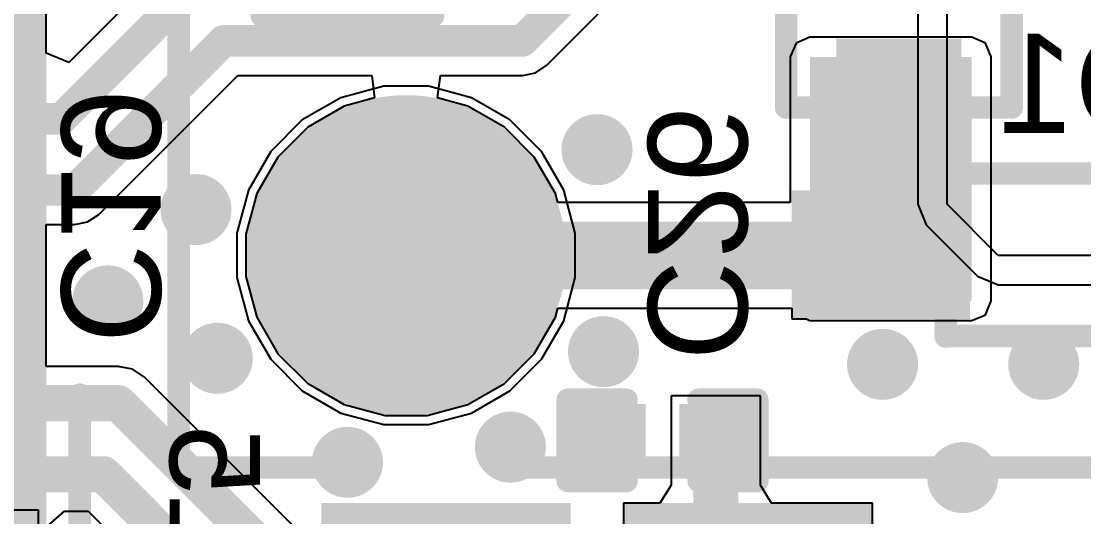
# Model space of a CAD drawing. Header units: millimetres. Extents: x -6 to 110, y 0 to 86.
# Drawn here: x 8.61 to 14.59, y 10.31 to 13.1 of the extents above; entities that cross this region are included whole.
import ezdxf

# ---------------------------------------------------------------- set-up
doc = ezdxf.new("R2010")
doc.units = ezdxf.units.MM
for name, color, linetype in [('BottomLayer', 5, 'Continuous'), ('BottomOverlay', 54, 'Continuous'), ('BottomPaste', 16, 'Continuous'), ('BottomSolder', 6, 'Continuous'), ('MidLayer1', 16, 'Continuous'), ('MidLayer2', 76, 'Continuous'), ('MultiLayer', 9, 'Continuous'), ('PadHoleLayer', 156, 'Continuous'), ('TopLayer', 1, 'Continuous'), ('TopOverlay', 2, 'Continuous'), ('TopPaste', 8, 'Continuous'), ('TopSolder', 216, 'Continuous'), ('ViaHoleLayer', 16, 'Continuous')]:
    doc.layers.add(name, color=color, linetype=linetype)
doc.styles.add('Arial', font='arial.ttf', dxfattribs={"height": 0.2})

# ---------------------------------------------------------------- blocks, each defined once
blk = doc.blocks.new('HF32FA_G_005_HSL1_22')
at = {"layer": 'BottomLayer'}
h = blk.add_hatch(color=5, dxfattribs=at)
edge = h.paths.add_edge_path()
edge.add_arc((-7.62, 3.8), 0.8, 0, 360)
at = {"layer": 'BottomSolder'}
h = blk.add_hatch(color=6, dxfattribs=at)
edge = h.paths.add_edge_path()
edge.add_arc((-7.62, 3.8), 0.9016, 0, 360)
at = {"layer": 'MidLayer1'}
h = blk.add_hatch(color=16, dxfattribs=at)
edge = h.paths.add_edge_path()
edge.add_arc((-7.62, 3.8), 0.8, 0, 360)
at = {"layer": 'MidLayer2'}
h = blk.add_hatch(color=76, dxfattribs=at)
edge = h.paths.add_edge_path()
edge.add_arc((-7.62, 3.8), 0.8, 0, 360)
at = {"layer": 'MultiLayer'}
h = blk.add_hatch(color=9, dxfattribs=at)
edge = h.paths.add_edge_path()
edge.add_arc((-7.62, 3.8), 0.8, 0, 360)
at = {"layer": 'PadHoleLayer'}
h = blk.add_hatch(color=156, dxfattribs=at)
edge = h.paths.add_edge_path()
edge.add_arc((-7.62, 3.8), 0.45, 0, 360)
at = {"layer": 'TopLayer'}
h = blk.add_hatch(color=1, dxfattribs=at)
edge = h.paths.add_edge_path()
edge.add_arc((-7.62, 3.8), 0.8, 0, 360)
at = {"layer": 'TopSolder'}
h = blk.add_hatch(color=216, dxfattribs=at)
edge = h.paths.add_edge_path()
edge.add_arc((-7.62, 3.8), 0.9016, 0, 360)
at = {"layer": 'TopOverlay', "const_width": 0.127}
for points in [[(-8.8138, 5.08), (-8.8138, 4.318)], [(-8.8138, 5.08), (8.8138, 5.08)], [(-8.8138, 3.282), (-8.8138, -3.2258)]]:
    blk.add_lwpolyline(points, dxfattribs=at)
at = {"layer": 'TopOverlay', "const_width": 0.0635}
for points in [[(-8.8455, 5.08, 1), (-8.782, 5.08, 1)], [(-8.8455, 5.08, 1), (-8.782, 5.08, 1)], [(-8.8455, 4.318, 1), (-8.782, 4.318, 1)], [(-8.8455, 3.282, 1), (-8.782, 3.282, 1)]]:
    blk.add_lwpolyline(points, format="xyb", close=True, dxfattribs=at)
blk = doc.blocks.new('QFNWB_56__7_7__B_30')
at = {"layer": 'BottomLayer'}
for points in [[(-1.69, -3.1), (-1.69, -3.75), (-1.91, -3.75), (-1.91, -3.1)], [(-1.29, -3.1), (-1.29, -3.75), (-1.51, -3.75), (-1.51, -3.1)], [(-0.89, -3.1), (-0.89, -3.75), (-1.11, -3.75), (-1.11, -3.1)], [(-0.49, -3.1), (-0.49, -3.75), (-0.71, -3.75), (-0.71, -3.1)], [(-0.09, -3.1), (-0.09, -3.75), (-0.31, -3.75), (-0.31, -3.1)], [(0.31, -3.1), (0.31, -3.75), (0.09, -3.75), (0.09, -3.1)], [(0.71, -3.1), (0.71, -3.75), (0.49, -3.75), (0.49, -3.1)]]:
    blk.add_hatch(color=5, dxfattribs=at).paths.add_polyline_path(points)
at = {"layer": 'BottomPaste'}
for points in [[(-1.69, -3.1), (-1.69, -3.75), (-1.91, -3.75), (-1.91, -3.1)], [(-1.29, -3.1), (-1.29, -3.75), (-1.51, -3.75), (-1.51, -3.1)], [(-0.89, -3.1), (-0.89, -3.75), (-1.11, -3.75), (-1.11, -3.1)], [(-0.49, -3.1), (-0.49, -3.75), (-0.71, -3.75), (-0.71, -3.1)], [(-0.09, -3.1), (-0.09, -3.75), (-0.31, -3.75), (-0.31, -3.1)], [(0.31, -3.1), (0.31, -3.75), (0.09, -3.75), (0.09, -3.1)], [(0.71, -3.1), (0.71, -3.75), (0.49, -3.75), (0.49, -3.1)]]:
    blk.add_hatch(color=16, dxfattribs=at).paths.add_polyline_path(points)
at = {"layer": 'BottomSolder'}
for points in [[(-1.9884, -2.9984), (-1.9884, -3.8516), (-2.4116, -3.8516), (-2.4116, -2.9984)], [(-1.5884, -2.9984), (-1.5884, -3.8516), (-2.0116, -3.8516), (-2.0116, -2.9984)], [(-1.1884, -2.9984), (-1.1884, -3.8516), (-1.6116, -3.8516), (-1.6116, -2.9984)], [(-0.7884, -2.9984), (-0.7884, -3.8516), (-1.2116, -3.8516), (-1.2116, -2.9984)], [(-0.3884, -2.9984), (-0.3884, -3.8516), (-0.8116, -3.8516), (-0.8116, -2.9984)], [(0.0116, -2.9984), (0.0116, -3.8516), (-0.4116, -3.8516), (-0.4116, -2.9984)], [(0.4116, -2.9984), (0.4116, -3.8516), (-0.0116, -3.8516), (-0.0116, -2.9984)], [(0.8116, -2.9984), (0.8116, -3.8516), (0.3884, -3.8516), (0.3884, -2.9984)]]:
    blk.add_hatch(color=6, dxfattribs=at).paths.add_polyline_path(points)
blk = doc.blocks.new('C___0402_33')
at = {"layer": 'TopLayer'}
for points in [[(-0.6985, -0.3175), (-0.6985, 0.3175), (-0.2413, 0.3175), (-0.2413, -0.3175)], [(0.2413, -0.3175), (0.2413, 0.3175), (0.6985, 0.3175), (0.6985, -0.3175)]]:
    blk.add_hatch(color=1, dxfattribs=at).paths.add_polyline_path(points)
at = {"layer": 'TopPaste'}
for points in [[(-0.6985, -0.3175), (-0.6985, 0.3175), (-0.2413, 0.3175), (-0.2413, -0.3175)], [(0.2413, -0.3175), (0.2413, 0.3175), (0.6985, 0.3175), (0.6985, -0.3175)]]:
    blk.add_hatch(color=8, dxfattribs=at).paths.add_polyline_path(points)
at = {"layer": 'TopSolder'}
for points in [[(-0.7585, -0.3775), (-0.7585, 0.3775), (-0.1813, 0.3775), (-0.1813, -0.3775)], [(0.1813, -0.3775), (0.1813, 0.3775), (0.7585, 0.3775), (0.7585, -0.3775)]]:
    blk.add_hatch(color=216, dxfattribs=at).paths.add_polyline_path(points)
at = {"layer": 'TopOverlay', "const_width": 0.127}
for points in [[(-0.7874, -0.4064), (-0.7874, 0.4064)], [(-0.7874, 0.4064), (-0.2794, 0.4064)], [(0.2794, 0.4064), (0.7874, 0.4064)], [(0.7874, -0.4064), (0.7874, 0.4064)], [(-0.7874, -0.4064), (-0.2794, -0.4064)], [(0.2794, -0.4064), (0.7874, -0.4064)]]:
    blk.add_lwpolyline(points, dxfattribs=at)
at = {"layer": 'TopOverlay', "const_width": 0.0635}
for points in [[(-0.8191, 0.4064, 1), (-0.7556, 0.4064, 1)], [(-0.8191, 0.4064, 1), (-0.7556, 0.4064, 1)], [(-0.3111, 0.4064, 1), (-0.2477, 0.4064, 1)], [(0.2477, 0.4064, 1), (0.3111, 0.4064, 1)], [(0.7556, 0.4064, 1), (0.8191, 0.4064, 1)], [(0.7556, 0.4064, 1), (0.8191, 0.4064, 1)], [(-0.8191, -0.4064, 1), (-0.7556, -0.4064, 1)], [(-0.8191, -0.4064, 1), (-0.7556, -0.4064, 1)], [(-0.3111, -0.4064, 1), (-0.2477, -0.4064, 1)], [(0.2477, -0.4064, 1), (0.3111, -0.4064, 1)], [(0.7556, -0.4064, 1), (0.8191, -0.4064, 1)], [(0.7556, -0.4064, 1), (0.8191, -0.4064, 1)]]:
    blk.add_lwpolyline(points, format="xyb", close=True, dxfattribs=at)
blk = doc.blocks.new('X322540MPB4SI__B_35')
at = {"layer": 'BottomLayer'}
for points in [[(-1.8, 1.45), (-0.4, 1.45), (-0.4, 0.25), (-1.8, 0.25)], [(0.4, 1.45), (1.8, 1.45), (1.8, 0.25), (0.4, 0.25)], [(-1.8, -0.25), (-0.4, -0.25), (-0.4, -1.45), (-1.8, -1.45)], [(0.4, -0.25), (1.8, -0.25), (1.8, -1.45), (0.4, -1.45)]]:
    blk.add_hatch(color=5, dxfattribs=at).paths.add_polyline_path(points)
at = {"layer": 'BottomPaste'}
for points in [[(-1.8, 1.45), (-0.4, 1.45), (-0.4, 0.25), (-1.8, 0.25)], [(0.4, 1.45), (1.8, 1.45), (1.8, 0.25), (0.4, 0.25)], [(-1.8, -0.25), (-0.4, -0.25), (-0.4, -1.45), (-1.8, -1.45)], [(0.4, -0.25), (1.8, -0.25), (1.8, -1.45), (0.4, -1.45)]]:
    blk.add_hatch(color=16, dxfattribs=at).paths.add_polyline_path(points)
at = {"layer": 'BottomSolder'}
for points in [[(-1.9016, 1.5516), (-0.2984, 1.5516), (-0.2984, 0.1484), (-1.9016, 0.1484)], [(0.2984, 1.5516), (1.9016, 1.5516), (1.9016, 0.1484), (0.2984, 0.1484)], [(-1.9016, -0.1484), (-0.2984, -0.1484), (-0.2984, -1.5516), (-1.9016, -1.5516)], [(0.2984, -0.1484), (1.9016, -0.1484), (1.9016, -1.5516), (0.2984, -1.5516)]]:
    blk.add_hatch(color=6, dxfattribs=at).paths.add_polyline_path(points)
at = {"layer": 'BottomOverlay', "const_width": 0.127}
for points in [[(-0.1778, 1.2954), (0.1778, 1.2954)], [(-1.651, 0.0762), (-1.651, -0.0762)], [(1.651, 0.0762), (1.651, -0.0762)], [(-0.1778, -1.2954), (0.1778, -1.2954)]]:
    blk.add_lwpolyline(points, dxfattribs=at)
at = {"layer": 'BottomOverlay', "const_width": 0.0635}
for points in [[(-0.2095, 1.2954, 1), (-0.1461, 1.2954, 1)], [(0.1461, 1.2954, 1), (0.2095, 1.2954, 1)], [(-1.6827, 0.0762, 1), (-1.6193, 0.0762, 1)], [(1.6193, 0.0762, 1), (1.6827, 0.0762, 1)], [(-1.6827, -0.0762, 1), (-1.6193, -0.0762, 1)], [(1.6193, -0.0762, 1), (1.6827, -0.0762, 1)], [(-0.2095, -1.2954, 1), (-0.1461, -1.2954, 1)], [(0.1461, -1.2954, 1), (0.2095, -1.2954, 1)]]:
    blk.add_lwpolyline(points, format="xyb", close=True, dxfattribs=at)
blk = doc.blocks.new('R___0201_B_48')
at = {"layer": 'BottomLayer'}
for points in [[(-0.41, 0.185), (-0.14, 0.185), (-0.14, -0.185), (-0.41, -0.185)], [(0.14, 0.185), (0.41, 0.185), (0.41, -0.185), (0.14, -0.185)]]:
    blk.add_hatch(color=5, dxfattribs=at).paths.add_polyline_path(points)
at = {"layer": 'BottomPaste'}
for points in [[(-0.41, 0.185), (-0.14, 0.185), (-0.14, -0.185), (-0.41, -0.185)], [(0.14, 0.185), (0.41, 0.185), (0.41, -0.185), (0.14, -0.185)]]:
    blk.add_hatch(color=16, dxfattribs=at).paths.add_polyline_path(points)
at = {"layer": 'BottomSolder'}
for points in [[(-0.465, 0.24), (-0.085, 0.24), (-0.085, -0.24), (-0.465, -0.24)], [(0.085, 0.24), (0.465, 0.24), (0.465, -0.24), (0.085, -0.24)]]:
    blk.add_hatch(color=6, dxfattribs=at).paths.add_polyline_path(points)
at = {"layer": 'BottomOverlay', "const_width": 0.127}
for points in [[(-0.4826, 0.254), (0.4826, 0.254)], [(-0.4826, -0.254), (-0.4826, 0.254)], [(0.4826, -0.254), (0.4826, 0.254)], [(-0.4826, -0.254), (0.4826, -0.254)]]:
    blk.add_lwpolyline(points, dxfattribs=at)
at = {"layer": 'BottomOverlay', "const_width": 0.0635}
for points in [[(-0.5143, 0.254, 1), (-0.4508, 0.254, 1)], [(-0.5143, 0.254, 1), (-0.4508, 0.254, 1)], [(0.4508, 0.254, 1), (0.5143, 0.254, 1)], [(0.4508, 0.254, 1), (0.5143, 0.254, 1)], [(-0.5143, -0.254, 1), (-0.4508, -0.254, 1)], [(-0.5143, -0.254, 1), (-0.4508, -0.254, 1)], [(0.4508, -0.254, 1), (0.5143, -0.254, 1)], [(0.4508, -0.254, 1), (0.5143, -0.254, 1)]]:
    blk.add_lwpolyline(points, format="xyb", close=True, dxfattribs=at)
blk = doc.blocks.new('SOT_723_B_50')
at = {"layer": 'BottomLayer'}
for points in [[(-0.65, 0.8), (-0.15, 0.8), (-0.15, 0.35), (-0.65, 0.35)], [(0.15, 0.8), (0.65, 0.8), (0.65, 0.35), (0.15, 0.35)], [(-0.25, -0.35), (0.25, -0.35), (0.25, -0.8), (-0.25, -0.8)]]:
    blk.add_hatch(color=5, dxfattribs=at).paths.add_polyline_path(points)
at = {"layer": 'BottomPaste'}
for points in [[(-0.65, 0.8), (-0.15, 0.8), (-0.15, 0.35), (-0.65, 0.35)], [(0.15, 0.8), (0.65, 0.8), (0.65, 0.35), (0.15, 0.35)], [(-0.25, -0.35), (0.25, -0.35), (0.25, -0.8), (-0.25, -0.8)]]:
    blk.add_hatch(color=16, dxfattribs=at).paths.add_polyline_path(points)
at = {"layer": 'BottomSolder'}
for points in [[(-0.7516, 0.9016), (-0.0484, 0.9016), (-0.0484, 0.2484), (-0.7516, 0.2484)], [(0.0484, 0.9016), (0.7516, 0.9016), (0.7516, 0.2484), (0.0484, 0.2484)], [(-0.3516, -0.2484), (0.3516, -0.2484), (0.3516, -0.9016), (-0.3516, -0.9016)]]:
    blk.add_hatch(color=6, dxfattribs=at).paths.add_polyline_path(points)
at = {"layer": 'BottomOverlay', "const_width": 0.127}
for points in [[(-0.9398, 0.6604), (-0.8128, 0.5334)], [(-0.9398, 0.4064), (-0.9398, 0.6604)], [(-0.9398, 0.4064), (-0.8128, 0.5334)], [(-0.0254, 0.4064), (0.0254, 0.4064)], [(-0.635, -0.635), (-0.635, 0.1524)], [(-0.635, -0.635), (-0.635, 0.1524)], [(0.635, -0.635), (0.635, 0.1524)], [(-0.635, -0.635), (-0.381, -0.635)], [(-0.635, -0.635), (-0.381, -0.635)], [(0.381, -0.635), (0.635, -0.635)]]:
    blk.add_lwpolyline(points, dxfattribs=at)
at = {"layer": 'BottomOverlay', "const_width": 0.0635}
for points in [[(-0.9715, 0.6604, 1), (-0.908, 0.6604, 1)], [(-0.9715, 0.6604, 1), (-0.908, 0.6604, 1)], [(-0.8446, 0.5334, 1), (-0.781, 0.5334, 1)], [(-0.8446, 0.5334, 1), (-0.781, 0.5334, 1)], [(-0.9715, 0.4064, 1), (-0.908, 0.4064, 1)], [(-0.9715, 0.4064, 1), (-0.908, 0.4064, 1)], [(-0.0571, 0.4064, 1), (0.0063, 0.4064, 1)], [(-0.0063, 0.4064, 1), (0.0571, 0.4064, 1)], [(-0.6667, 0.1524, 1), (-0.6032, 0.1524, 1)], [(-0.6667, 0.1524, 1), (-0.6032, 0.1524, 1)], [(0.6032, 0.1524, 1), (0.6667, 0.1524, 1)], [(-0.6667, -0.635, 1), (-0.6032, -0.635, 1)], [(-0.6667, -0.635, 1), (-0.6032, -0.635, 1)], [(-0.6667, -0.635, 1), (-0.6032, -0.635, 1)], [(-0.6667, -0.635, 1), (-0.6032, -0.635, 1)], [(-0.4128, -0.635, 1), (-0.3493, -0.635, 1)], [(-0.4128, -0.635, 1), (-0.3493, -0.635, 1)], [(0.3493, -0.635, 1), (0.4128, -0.635, 1)], [(0.6032, -0.635, 1), (0.6667, -0.635, 1)], [(0.6032, -0.635, 1), (0.6667, -0.635, 1)]]:
    blk.add_lwpolyline(points, format="xyb", close=True, dxfattribs=at)
blk = doc.blocks.new('SOD_523F_B_56')
at = {"layer": 'BottomLayer'}
for points in [[(-1.4, 0.26), (-0.6, 0.26), (-0.6, -0.26), (-1.4, -0.26)], [(0.6, 0.26), (1.4, 0.26), (1.4, -0.26), (0.6, -0.26)]]:
    blk.add_hatch(color=5, dxfattribs=at).paths.add_polyline_path(points)
at = {"layer": 'BottomOverlay'}
for points in [[(0.7371, 0.3299), (1.7785, 0.3299), (1.7785, 0.5077), (0.7371, 0.5077)], [(1.4991, -0.3559), (1.7785, -0.3559), (1.7785, 0.3807), (1.4991, 0.3807)], [(0.7371, -0.5083), (1.7785, -0.5083), (1.7785, -0.3305), (0.7371, -0.3305)]]:
    blk.add_hatch(color=54, dxfattribs=at).paths.add_polyline_path(points)
at = {"layer": 'BottomPaste'}
for points in [[(-1.4, 0.26), (-0.6, 0.26), (-0.6, -0.26), (-1.4, -0.26)], [(0.6, 0.26), (1.4, 0.26), (1.4, -0.26), (0.6, -0.26)]]:
    blk.add_hatch(color=16, dxfattribs=at).paths.add_polyline_path(points)
at = {"layer": 'BottomSolder'}
for points in [[(-1.5016, 0.3616), (-0.4984, 0.3616), (-0.4984, -0.3616), (-1.5016, -0.3616)], [(0.4984, 0.3616), (1.5016, 0.3616), (1.5016, -0.3616), (0.4984, -0.3616)]]:
    blk.add_hatch(color=6, dxfattribs=at).paths.add_polyline_path(points)
at = {"layer": 'BottomOverlay', "const_width": 0.127}
for points in [[(-0.635, 0.4572), (0.7366, 0.4572)], [(-0.635, 0.3772), (-0.635, 0.4572)], [(-0.635, -0.461), (-0.635, -0.381)], [(-0.635, -0.4572), (0.7366, -0.4572)]]:
    blk.add_lwpolyline(points, dxfattribs=at)
at = {"layer": 'BottomOverlay', "const_width": 0.0635}
for points in [[(-0.6667, 0.4572, 1), (-0.6032, 0.4572, 1)], [(-0.6667, 0.4572, 1), (-0.6032, 0.4572, 1)], [(0.7048, 0.4572, 1), (0.7683, 0.4572, 1)], [(-0.6667, 0.3772, 1), (-0.6032, 0.3772, 1)], [(-0.6667, -0.381, 1), (-0.6032, -0.381, 1)], [(-0.6667, -0.4572, 1), (-0.6032, -0.4572, 1)], [(-0.6667, -0.461, 1), (-0.6032, -0.461, 1)], [(0.7048, -0.4572, 1), (0.7683, -0.4572, 1)]]:
    blk.add_lwpolyline(points, format="xyb", close=True, dxfattribs=at)
blk = doc.blocks.new('CAP_0201_B_58')
at = {"layer": 'BottomLayer'}
for points in [[(-0.45, 0.15), (-0.15, 0.15), (-0.15, -0.15), (-0.45, -0.15)], [(0.15, 0.15), (0.45, 0.15), (0.45, -0.15), (0.15, -0.15)]]:
    blk.add_hatch(color=5, dxfattribs=at).paths.add_polyline_path(points)
at = {"layer": 'BottomPaste'}
for points in [[(-0.45, 0.15), (-0.15, 0.15), (-0.15, -0.15), (-0.45, -0.15)], [(0.15, 0.15), (0.45, 0.15), (0.45, -0.15), (0.15, -0.15)]]:
    blk.add_hatch(color=16, dxfattribs=at).paths.add_polyline_path(points)
at = {"layer": 'BottomSolder'}
for points in [[(-0.505, 0.205), (-0.095, 0.205), (-0.095, -0.205), (-0.505, -0.205)], [(0.095, 0.205), (0.505, 0.205), (0.505, -0.205), (0.095, -0.205)]]:
    blk.add_hatch(color=6, dxfattribs=at).paths.add_polyline_path(points)
at = {"layer": 'BottomOverlay', "const_width": 0.127}
for points in [[(-0.5334, 0.2286), (-0.2032, 0.2286)], [(-0.5334, -0.2286), (-0.5334, 0.2286)], [(0.2032, 0.2286), (0.5334, 0.2286)], [(0.5334, -0.2286), (0.5334, 0.2286)], [(-0.5334, -0.2286), (-0.2032, -0.2286)], [(0.2032, -0.2286), (0.5334, -0.2286)]]:
    blk.add_lwpolyline(points, dxfattribs=at)
at = {"layer": 'BottomOverlay', "const_width": 0.0635}
for points in [[(-0.5651, 0.2286, 1), (-0.5016, 0.2286, 1)], [(-0.5651, 0.2286, 1), (-0.5016, 0.2286, 1)], [(-0.2349, 0.2286, 1), (-0.1714, 0.2286, 1)], [(0.1714, 0.2286, 1), (0.2349, 0.2286, 1)], [(0.5016, 0.2286, 1), (0.5651, 0.2286, 1)], [(0.5016, 0.2286, 1), (0.5651, 0.2286, 1)], [(-0.5651, -0.2286, 1), (-0.5016, -0.2286, 1)], [(-0.5651, -0.2286, 1), (-0.5016, -0.2286, 1)], [(-0.2349, -0.2286, 1), (-0.1714, -0.2286, 1)], [(0.1714, -0.2286, 1), (0.2349, -0.2286, 1)], [(0.5016, -0.2286, 1), (0.5651, -0.2286, 1)], [(0.5016, -0.2286, 1), (0.5651, -0.2286, 1)]]:
    blk.add_lwpolyline(points, format="xyb", close=True, dxfattribs=at)

msp = doc.modelspace()

# ---------------------------------------------------------------- hatches: boundary and pattern name
at = {"layer": 'BottomLayer'}
msp.add_hatch(color=5, dxfattribs=at).paths.add_polyline_path([(13.0526, 11.5294), (13.9642, 11.5294), (13.9642, 12.9031), (13.0526, 12.9031)])
h = msp.add_hatch(color=5, dxfattribs=at)
edge = h.paths.add_edge_path()
edge.add_arc((11.8546, 12.3806), 0.2, 0, 360)
h = msp.add_hatch(color=5, dxfattribs=at)
edge = h.paths.add_edge_path()
edge.add_arc((9.5967, 12.0436), 0.2, 0, 360)
h = msp.add_hatch(color=5, dxfattribs=at)
edge = h.paths.add_edge_path()
edge.add_arc((9.1002, 11.5294), 0.2, 0, 360)
h = msp.add_hatch(color=5, dxfattribs=at)
edge = h.paths.add_edge_path()
edge.add_arc((11.891, 11.2436), 0.2, 0, 360)
h = msp.add_hatch(color=5, dxfattribs=at)
edge = h.paths.add_edge_path()
edge.add_arc((9.7165, 11.2062), 0.2, 0, 360)
h = msp.add_hatch(color=5, dxfattribs=at)
edge = h.paths.add_edge_path()
edge.add_arc((13.4622, 11.1722), 0.2, 0, 360)
h = msp.add_hatch(color=5, dxfattribs=at)
edge = h.paths.add_edge_path()
edge.add_arc((14.3693, 11.1722), 0.2, 0, 360)
h = msp.add_hatch(color=5, dxfattribs=at)
edge = h.paths.add_edge_path()
edge.add_arc((11.3668, 10.7063), 0.2, 0, 360)
h = msp.add_hatch(color=5, dxfattribs=at)
edge = h.paths.add_edge_path()
edge.add_arc((10.4497, 10.6207), 0.2, 0, 360)
h = msp.add_hatch(color=5, dxfattribs=at)
edge = h.paths.add_edge_path()
edge.add_arc((13.9129, 10.5348), 0.2, 0, 360)
at = {"layer": 'MidLayer1'}
h = msp.add_hatch(color=16, dxfattribs=at)
edge = h.paths.add_edge_path()
edge.add_arc((11.8546, 12.3806), 0.2, 0, 360)
h = msp.add_hatch(color=16, dxfattribs=at)
edge = h.paths.add_edge_path()
edge.add_arc((9.5967, 12.0436), 0.2, 0, 360)
h = msp.add_hatch(color=16, dxfattribs=at)
edge = h.paths.add_edge_path()
edge.add_arc((9.1002, 11.5294), 0.2, 0, 360)
h = msp.add_hatch(color=16, dxfattribs=at)
edge = h.paths.add_edge_path()
edge.add_arc((11.891, 11.2436), 0.2, 0, 360)
h = msp.add_hatch(color=16, dxfattribs=at)
edge = h.paths.add_edge_path()
edge.add_arc((9.7165, 11.2062), 0.2, 0, 360)
h = msp.add_hatch(color=16, dxfattribs=at)
edge = h.paths.add_edge_path()
edge.add_arc((13.4622, 11.1722), 0.2, 0, 360)
h = msp.add_hatch(color=16, dxfattribs=at)
edge = h.paths.add_edge_path()
edge.add_arc((14.3693, 11.1722), 0.2, 0, 360)
h = msp.add_hatch(color=16, dxfattribs=at)
edge = h.paths.add_edge_path()
edge.add_arc((11.3668, 10.7063), 0.2, 0, 360)
h = msp.add_hatch(color=16, dxfattribs=at)
edge = h.paths.add_edge_path()
edge.add_arc((10.4497, 10.6207), 0.2, 0, 360)
h = msp.add_hatch(color=16, dxfattribs=at)
edge = h.paths.add_edge_path()
edge.add_arc((13.9129, 10.5348), 0.2, 0, 360)
at = {"layer": 'MidLayer2'}
h = msp.add_hatch(color=76, dxfattribs=at)
edge = h.paths.add_edge_path()
edge.add_arc((11.8546, 12.3806), 0.2, 0, 360)
h = msp.add_hatch(color=76, dxfattribs=at)
edge = h.paths.add_edge_path()
edge.add_arc((9.5967, 12.0436), 0.2, 0, 360)
h = msp.add_hatch(color=76, dxfattribs=at)
edge = h.paths.add_edge_path()
edge.add_arc((9.1002, 11.5294), 0.2, 0, 360)
h = msp.add_hatch(color=76, dxfattribs=at)
edge = h.paths.add_edge_path()
edge.add_arc((11.891, 11.2436), 0.2, 0, 360)
h = msp.add_hatch(color=76, dxfattribs=at)
edge = h.paths.add_edge_path()
edge.add_arc((9.7165, 11.2062), 0.2, 0, 360)
h = msp.add_hatch(color=76, dxfattribs=at)
edge = h.paths.add_edge_path()
edge.add_arc((13.4622, 11.1722), 0.2, 0, 360)
h = msp.add_hatch(color=76, dxfattribs=at)
edge = h.paths.add_edge_path()
edge.add_arc((14.3693, 11.1722), 0.2, 0, 360)
h = msp.add_hatch(color=76, dxfattribs=at)
edge = h.paths.add_edge_path()
edge.add_arc((11.3668, 10.7063), 0.2, 0, 360)
h = msp.add_hatch(color=76, dxfattribs=at)
edge = h.paths.add_edge_path()
edge.add_arc((10.4497, 10.6207), 0.2, 0, 360)
h = msp.add_hatch(color=76, dxfattribs=at)
edge = h.paths.add_edge_path()
edge.add_arc((13.9129, 10.5348), 0.2, 0, 360)
at = {"layer": 'TopLayer'}
h = msp.add_hatch(color=1, dxfattribs=at)
edge = h.paths.add_edge_path()
edge.add_arc((11.8546, 12.3806), 0.2, 0, 360)
h = msp.add_hatch(color=1, dxfattribs=at)
edge = h.paths.add_edge_path()
edge.add_arc((9.5967, 12.0436), 0.2, 0, 360)
h = msp.add_hatch(color=1, dxfattribs=at)
edge = h.paths.add_edge_path()
edge.add_arc((9.1002, 11.5294), 0.2, 0, 360)
h = msp.add_hatch(color=1, dxfattribs=at)
edge = h.paths.add_edge_path()
edge.add_arc((11.891, 11.2436), 0.2, 0, 360)
h = msp.add_hatch(color=1, dxfattribs=at)
edge = h.paths.add_edge_path()
edge.add_arc((9.7165, 11.2062), 0.2, 0, 360)
h = msp.add_hatch(color=1, dxfattribs=at)
edge = h.paths.add_edge_path()
edge.add_arc((13.4622, 11.1722), 0.2, 0, 360)
h = msp.add_hatch(color=1, dxfattribs=at)
edge = h.paths.add_edge_path()
edge.add_arc((14.3693, 11.1722), 0.2, 0, 360)
h = msp.add_hatch(color=1, dxfattribs=at)
edge = h.paths.add_edge_path()
edge.add_arc((11.3668, 10.7063), 0.2, 0, 360)
h = msp.add_hatch(color=1, dxfattribs=at)
edge = h.paths.add_edge_path()
edge.add_arc((10.4497, 10.6207), 0.2, 0, 360)
h = msp.add_hatch(color=1, dxfattribs=at)
edge = h.paths.add_edge_path()
edge.add_arc((13.9129, 10.5348), 0.2, 0, 360)
at = {"layer": 'ViaHoleLayer'}
h = msp.add_hatch(color=16, dxfattribs=at)
edge = h.paths.add_edge_path()
edge.add_arc((11.8546, 12.3806), 0.1, 0, 360)
h = msp.add_hatch(color=16, dxfattribs=at)
edge = h.paths.add_edge_path()
edge.add_arc((9.5967, 12.0436), 0.1, 0, 360)
h = msp.add_hatch(color=16, dxfattribs=at)
edge = h.paths.add_edge_path()
edge.add_arc((9.1002, 11.5294), 0.1, 0, 360)
h = msp.add_hatch(color=16, dxfattribs=at)
edge = h.paths.add_edge_path()
edge.add_arc((9.7165, 11.2062), 0.1, 0, 360)
h = msp.add_hatch(color=16, dxfattribs=at)
edge = h.paths.add_edge_path()
edge.add_arc((11.891, 11.2436), 0.1, 0, 360)
h = msp.add_hatch(color=16, dxfattribs=at)
edge = h.paths.add_edge_path()
edge.add_arc((13.4622, 11.1722), 0.1, 0, 360)
h = msp.add_hatch(color=16, dxfattribs=at)
edge = h.paths.add_edge_path()
edge.add_arc((14.3693, 11.1722), 0.1, 0, 360)
h = msp.add_hatch(color=16, dxfattribs=at)
edge = h.paths.add_edge_path()
edge.add_arc((11.3668, 10.7063), 0.1, 0, 360)
h = msp.add_hatch(color=16, dxfattribs=at)
edge = h.paths.add_edge_path()
edge.add_arc((10.4497, 10.6207), 0.1, 0, 360)
h = msp.add_hatch(color=16, dxfattribs=at)
edge = h.paths.add_edge_path()
edge.add_arc((13.9129, 10.5348), 0.1, 0, 360)

# ---------------------------------------------------------------- linework, layer by layer
at = {"layer": 'BottomLayer'}
for p, q in [((9.5314, 13.5218), (8.8808, 12.8712)), ((8.7538, 12.9238), (8.7538, 13.516)), ((11.5716, 12.8555), (11.8611, 13.1449)), ((12.9748, 12.9808), (12.9426, 12.9031)), ((13.0526, 13.0131), (12.9748, 12.9808)), ((13.9642, 13.0131), (13.0526, 13.0131)), ((14.042, 12.9808), (13.9642, 13.0131)), ((14.0742, 12.9031), (14.042, 12.9808)), ((8.8808, 12.8712), (8.7538, 12.9238)), ((12.9426, 12.9031), (12.9426, 12.0834)), ((14.0742, 11.5294), (14.0742, 12.9031)), ((11.4343, 12.7986), (11.5086, 12.8134)), ((11.5086, 12.8134), (11.5716, 12.8555)), ((9.0494, 12.0163), (9.8317, 12.7986)), ((9.8317, 12.7986), (10.5859, 12.7986)), ((10.5859, 12.7986), (10.6026, 12.6716)), ((10.9566, 12.6716), (10.9734, 12.7986)), ((10.9734, 12.7986), (11.4343, 12.7986)), ((10.4316, 12.6258), (10.226, 12.5071)), ((10.6026, 12.6716), (10.4316, 12.6258)), ((11.1276, 12.6258), (10.9566, 12.6716)), ((11.3332, 12.5071), (11.1276, 12.6258)), ((10.226, 12.5071), (10.0582, 12.3392)), ((11.5011, 12.3392), (11.3332, 12.5071)), ((10.0582, 12.3392), (9.9395, 12.1336)), ((11.6198, 12.1336), (11.5011, 12.3392)), ((9.9395, 12.1336), (9.878, 11.9043)), ((11.6332, 12.0834), (11.6198, 12.1336)), ((12.9426, 12.0834), (11.6332, 12.0834)), ((8.9121, 11.9594), (8.9864, 11.9742)), ((8.9864, 11.9742), (9.0494, 12.0163)), ((8.7538, 11.1608), (8.7538, 11.9594)), ((8.7538, 11.9594), (8.9121, 11.9594)), ((9.878, 11.9043), (9.878, 11.6669)), ((9.878, 11.6669), (9.9395, 11.4376)), ((11.6198, 11.4376), (11.6332, 11.4878)), ((11.6332, 11.4878), (12.951, 11.4878)), ((12.951, 11.4878), (12.951, 11.4278)), ((14.042, 11.4517), (14.0742, 11.5294)), ((9.9395, 11.4376), (10.0582, 11.232)), ((11.5011, 11.232), (11.6198, 11.4376)), ((12.951, 11.4278), (13.0324, 11.4278)), ((13.0324, 11.4278), (13.0526, 11.4194)), ((13.9642, 11.4194), (14.042, 11.4517)), ((13.0526, 11.4194), (13.9642, 11.4194)), ((10.0582, 11.232), (10.226, 11.0642)), ((11.3332, 11.0642), (11.5011, 11.232)), ((9.1595, 11.1608), (8.7538, 11.1608)), ((9.2388, 11.145), (9.1595, 11.1608)), ((9.1595, 11.1608), (9.1595, 11.1608)), ((9.306, 11.1001), (9.2388, 11.145)), ((10.2049, 10.2012), (9.306, 11.1001)), ((10.226, 11.0642), (10.4316, 10.9455)), ((11.1276, 10.9455), (11.3332, 11.0642)), ((12.7748, 10.9958), (12.2716, 10.9958)), ((12.2716, 10.9958), (12.2716, 10.4926)), ((12.7748, 10.4926), (12.7748, 10.9958)), ((10.4316, 10.9455), (10.6609, 10.884)), ((10.8983, 10.884), (11.1276, 10.9455)), ((10.6609, 10.884), (10.8983, 10.884)), ((12.2716, 10.4926), (12.2088, 10.3916)), ((12.8376, 10.3916), (12.7748, 10.4926)), ((12.2088, 10.3916), (12.003, 10.3916)), ((12.003, 10.3916), (12.003, 9.0817)), ((13.4062, 10.3916), (12.8376, 10.3916)), ((13.4062, 8.7884), (13.4062, 10.3916)), ((8.7622, 10.2636), (8.8572, 10.3464)), ((8.8572, 10.3464), (8.9896, 10.3464)), ((8.9896, 10.3464), (9.3757, 9.9603))]:
    msp.add_line(p, q, dxfattribs=at)
for points, const_width in [([(8.8379, 12.5536), (9.6688, 13.3844)], 0.1778), ([(11.4343, 12.9928), (11.7237, 13.2823)], 0.1778), ([(8.9121, 12.1536), (9.7513, 12.9928)], 0.1778), ([(9.7513, 12.9928), (11.4343, 12.9928)], 0.1778), ([(8.3272, 12.5536), (8.8379, 12.5536)], 0.1778), ([(11.8409, 12.3684), (11.8546, 12.3806)], 0.127), ([(8.3272, 12.1536), (8.9121, 12.1536)], 0.1778), ([(10.7796, 11.7856), (13.5326, 11.7856)], 0.381), ([(13.5326, 11.7856), (13.5542, 11.764)], 0.381), ([(13.5542, 11.764), (13.7574, 11.764)], 0.127), ([(8.3272, 10.9536), (9.1595, 10.9536)], 0.2032), ([(9.1595, 10.9536), (10.0584, 10.0547)], 0.2032), ([(12.5232, 9.7714), (12.5232, 10.7442)], 0.254), ([(8.3272, 10.5536), (9.0754, 10.5536)], 0.2032), ([(9.0754, 10.5536), (9.6945, 9.9345)], 0.2032)]:
    msp.add_lwpolyline(points, dxfattribs=dict(at, const_width=const_width))
for points, const_width in [([(9.7068, 12.9928, 1), (9.7957, 12.9928, 1)], 0.0889), ([(9.7068, 12.9928, 1), (9.7957, 12.9928, 1)], 0.0889), ([(11.3898, 12.9928, 1), (11.4787, 12.9928, 1)], 0.0889), ([(11.3898, 12.9928, 1), (11.4787, 12.9928, 1)], 0.0889), ([(8.7935, 12.5536, 1), (8.8824, 12.5536, 1)], 0.0889), ([(8.7935, 12.5536, 1), (8.8824, 12.5536, 1)], 0.0889), ([(11.8229, 12.3806, 1), (11.8864, 12.3806, 1)], 0.0635), ([(11.8091, 12.3684, 1), (11.8726, 12.3684, 1)], 0.0635), ([(8.8676, 12.1536, 1), (8.9565, 12.1536, 1)], 0.0889), ([(8.8676, 12.1536, 1), (8.9565, 12.1536, 1)], 0.0889), ([(10.6844, 11.7856, 1), (10.8749, 11.7856, 1)], 0.1905), ([(13.4374, 11.7856, 1), (13.6279, 11.7856, 1)], 0.1905), ([(13.4374, 11.7856, 1), (13.6279, 11.7856, 1)], 0.1905), ([(13.459, 11.764, 1), (13.6495, 11.764, 1)], 0.1905), ([(13.5225, 11.764, 1), (13.586, 11.764, 1)], 0.0635), ([(13.7257, 11.764, 1), (13.7892, 11.764, 1)], 0.0635), ([(9.1087, 10.9536, 1), (9.2103, 10.9536, 1)], 0.1016), ([(9.1087, 10.9536, 1), (9.2103, 10.9536, 1)], 0.1016), ([(12.4597, 10.7442, 1), (12.5867, 10.7442, 1)], 0.127), ([(9.0246, 10.5536, 1), (9.1262, 10.5536, 1)], 0.1016), ([(9.0246, 10.5536, 1), (9.1262, 10.5536, 1)], 0.1016)]:
    msp.add_lwpolyline(points, format="xyb", close=True, dxfattribs=dict(at, const_width=const_width))
at = {"layer": 'BottomOverlay', "const_width": 0.127}
msp.add_lwpolyline([(8.9419, 9.5273), (8.9419, 11.0015)], dxfattribs=at)
at = {"layer": 'BottomOverlay', "const_width": 0.0635}
msp.add_lwpolyline([(8.9102, 11.0015, 1), (8.9737, 11.0015, 1)], format="xyb", close=True, dxfattribs=at)
at = {"layer": 'MidLayer1'}
for p, q in [((13.6598, 16.6019), (13.6598, 12.0734)), ((13.8248, 12.0734), (13.8248, 16.6019)), ((10.6542, 12.738), (10.412, 12.6731)), ((10.905, 12.738), (10.6542, 12.738)), ((11.1472, 12.6731), (10.905, 12.738)), ((10.412, 12.6731), (10.1948, 12.5477)), ((11.3644, 12.5477), (11.1472, 12.6731)), ((10.1948, 12.5477), (10.0175, 12.3704)), ((11.5417, 12.3704), (11.3644, 12.5477)), ((10.0175, 12.3704), (9.8921, 12.1532)), ((11.6671, 12.1532), (11.5417, 12.3704)), ((9.8921, 12.1532), (9.8272, 11.911)), ((11.732, 11.911), (11.6671, 12.1532)), ((13.6598, 12.0734), (13.7081, 11.9568)), ((14.1126, 11.7856), (13.8248, 12.0734)), ((9.8272, 11.911), (9.8272, 11.6602)), ((11.732, 11.6602), (11.732, 11.911)), ((13.7081, 11.9568), (13.9959, 11.669)), ((15.5383, 11.7856), (14.1126, 11.7856)), ((13.9959, 11.669), (14.1126, 11.6206)), ((9.8272, 11.6602), (9.8921, 11.418)), ((11.6671, 11.418), (11.732, 11.6602)), ((14.1126, 11.6206), (15.5383, 11.6207)), ((9.8921, 11.418), (10.0175, 11.2008)), ((11.5417, 11.2008), (11.6671, 11.418)), ((10.0175, 11.2008), (10.1948, 11.0235)), ((11.3644, 11.0235), (11.5417, 11.2008)), ((10.1948, 11.0235), (10.412, 10.8981)), ((11.1472, 10.8981), (11.3644, 11.0235)), ((10.412, 10.8981), (10.6542, 10.8332)), ((10.905, 10.8332), (11.1472, 10.8981)), ((10.6542, 10.8332), (10.905, 10.8332))]:
    msp.add_line(p, q, dxfattribs=at)
at = {"layer": 'MidLayer2'}
for p, q in [((10.6542, 12.738), (10.412, 12.6731)), ((10.905, 12.738), (10.6542, 12.738)), ((11.1472, 12.6731), (10.905, 12.738)), ((10.412, 12.6731), (10.1948, 12.5477)), ((11.3644, 12.5477), (11.1472, 12.6731)), ((10.1948, 12.5477), (10.0175, 12.3704)), ((11.5417, 12.3704), (11.3644, 12.5477)), ((10.0175, 12.3704), (9.8921, 12.1532)), ((11.6671, 12.1532), (11.5417, 12.3704)), ((9.8921, 12.1532), (9.8272, 11.911)), ((11.732, 11.911), (11.6671, 12.1532)), ((9.8272, 11.911), (9.8272, 11.6602)), ((11.732, 11.6602), (11.732, 11.911)), ((9.8272, 11.6602), (9.8921, 11.418)), ((11.6671, 11.418), (11.732, 11.6602)), ((9.8921, 11.418), (10.0175, 11.2008)), ((11.5417, 11.2008), (11.6671, 11.418)), ((10.0175, 11.2008), (10.1948, 11.0235)), ((11.3644, 11.0235), (11.5417, 11.2008)), ((10.1948, 11.0235), (10.412, 10.8981)), ((11.1472, 10.8981), (11.3644, 11.0235)), ((10.412, 10.8981), (10.6542, 10.8332)), ((10.905, 10.8332), (11.1472, 10.8981)), ((10.6542, 10.8332), (10.905, 10.8332))]:
    msp.add_line(p, q, dxfattribs=at)
at = {"layer": 'TopLayer'}
for p, q in [((10.6542, 12.738), (10.412, 12.6731)), ((10.905, 12.738), (10.6542, 12.738)), ((11.1472, 12.6731), (10.905, 12.738)), ((10.412, 12.6731), (10.1948, 12.5477)), ((11.3644, 12.5477), (11.1472, 12.6731)), ((10.1948, 12.5477), (10.0175, 12.3704)), ((11.5417, 12.3704), (11.3644, 12.5477)), ((10.0175, 12.3704), (9.8921, 12.1532)), ((11.6671, 12.1532), (11.5417, 12.3704)), ((9.8921, 12.1532), (9.8272, 11.911)), ((11.732, 11.911), (11.6671, 12.1532)), ((9.8272, 11.911), (9.8272, 11.6602)), ((11.732, 11.6602), (11.732, 11.911)), ((9.8272, 11.6602), (9.8921, 11.418)), ((11.6671, 11.418), (11.732, 11.6602)), ((9.8921, 11.418), (10.0175, 11.2008)), ((11.5417, 11.2008), (11.6671, 11.418)), ((10.0175, 11.2008), (10.1948, 11.0235)), ((11.3644, 11.0235), (11.5417, 11.2008)), ((10.1948, 11.0235), (10.412, 10.8981)), ((11.1472, 10.8981), (11.3644, 11.0235)), ((10.412, 10.8981), (10.6542, 10.8332)), ((10.905, 10.8332), (11.1472, 10.8981)), ((10.6542, 10.8332), (10.905, 10.8332)), ((8.7108, 10.3505), (7.9488, 10.3505)), ((8.7108, 9.4107), (8.7108, 10.3505))]:
    msp.add_line(p, q, dxfattribs=at)

# ---------------------------------------------------------------- block references
at = {"rotation": 90}
for name, p in [('HF32FA_G_005_HSL1_22', (14.5796, 19.4056)), ('QFNWB_56__7_7__B_30', (4.9022, 12.3536)), ('X322540MPB4SI__B_35', (11.8546, 8.49))]:
    msp.add_blockref(name, p, dxfattribs=at)
for name, p in [('SOT_723_B_50', (13.5542, 13.2531)), ('R___0201_B_48', (10.4497, 13.3886)), ('SOD_523F_B_56', (14.4526, 11.7894)), ('CAP_0201_B_58', (12.2232, 10.7442)), ('C___0402_33', (7.8599, 9.8806))]:
    msp.add_blockref(name, p)

# ---------------------------------------------------------------- texts
at = {"layer": 'BottomOverlay', "style": 'Arial', "text_generation_flag": 2}
msp.add_text('Q1', height=0.5588, dxfattribs=at).set_placement((15.1508, 12.475))
for s, height, p in [('C19', 0.5588, (8.8393, 11.2905)), ('C26', 0.5588, (12.1413, 11.1932)), ('L5', 0.508, (9.4489, 10.0416))]:
    msp.add_text(s, height=height, rotation=270, dxfattribs=at).set_placement(p)

doc.saveas('drawing.dxf')
